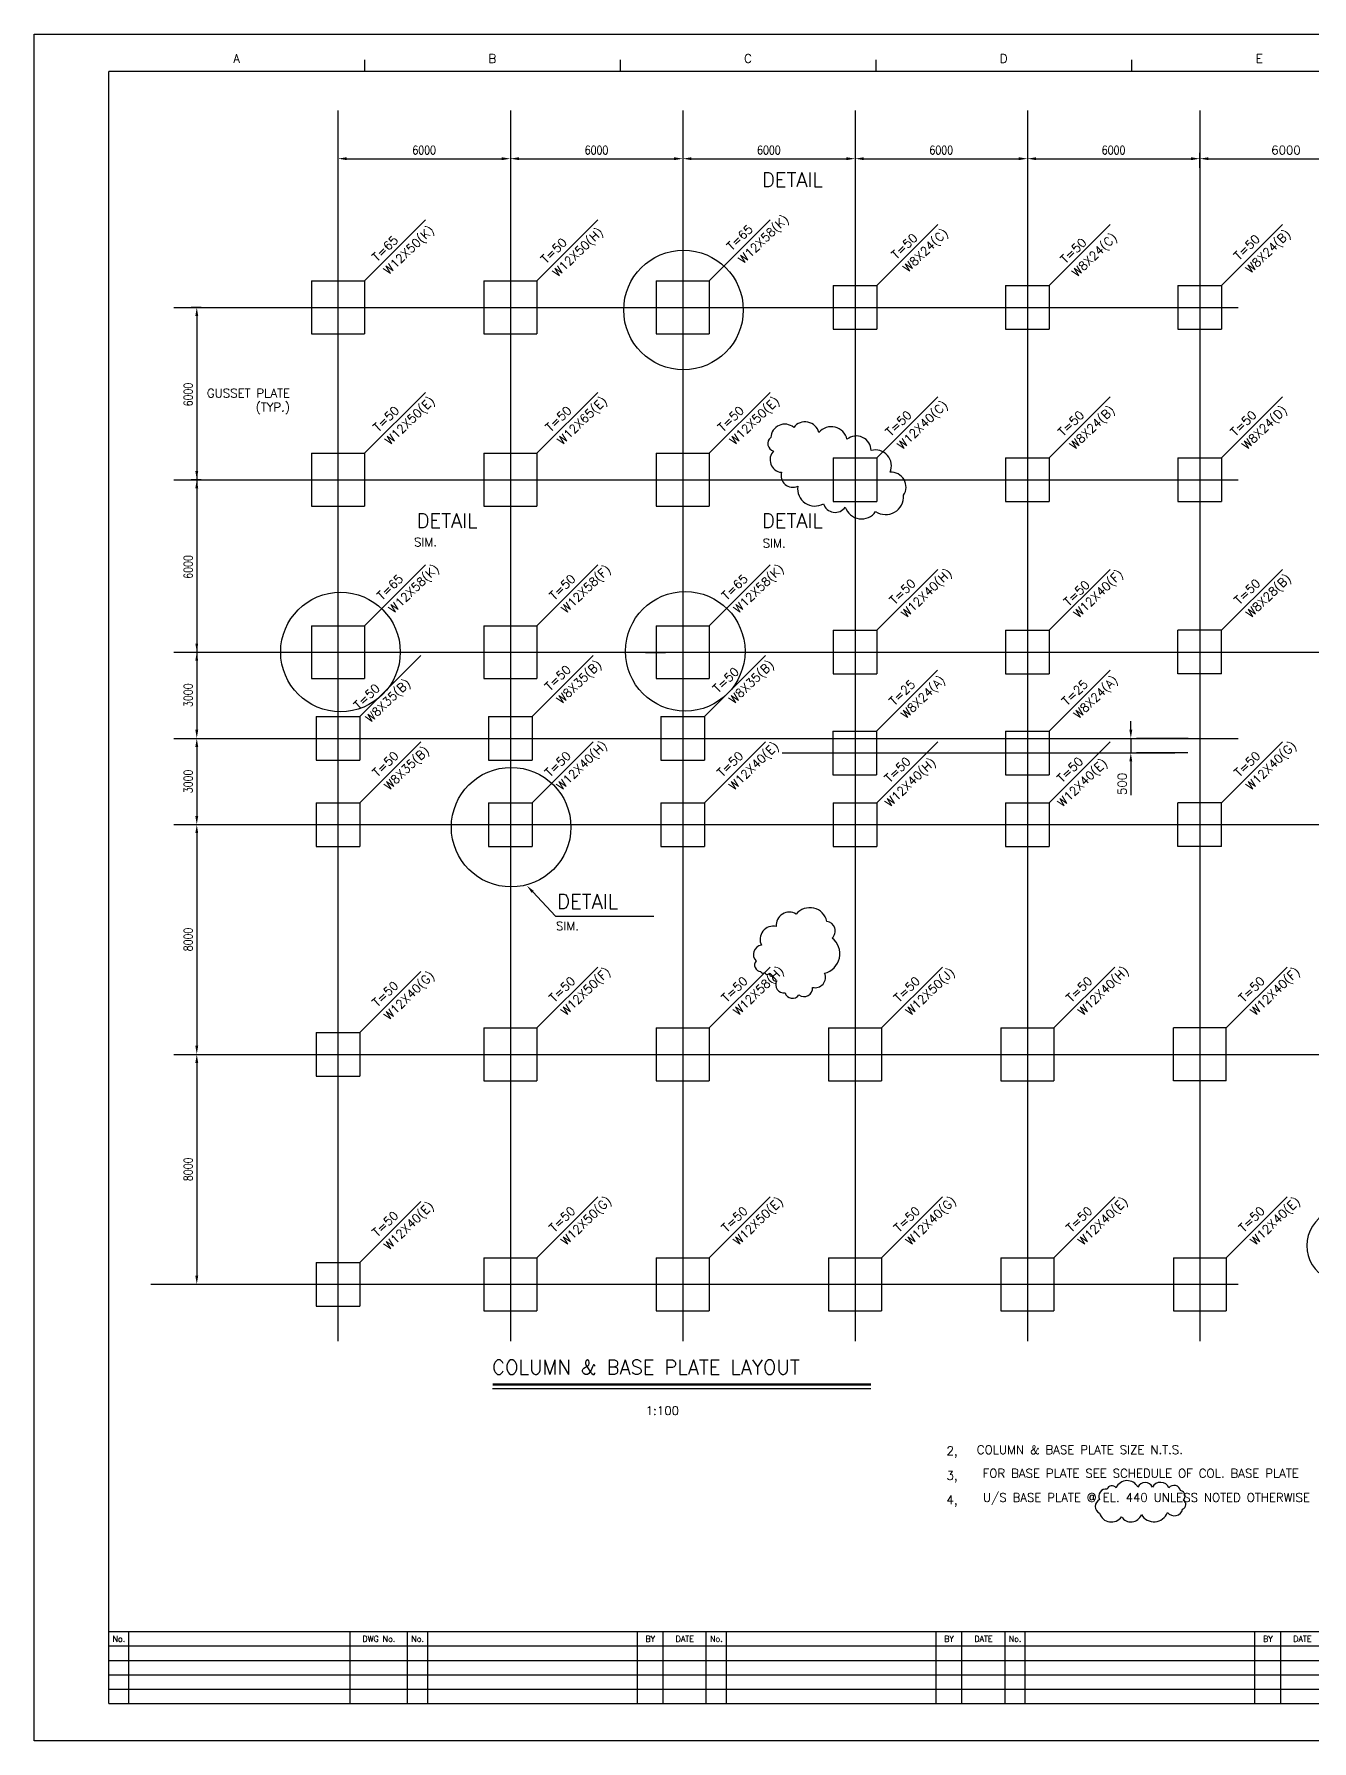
# Model space of a CAD drawing. Extents: x 0 to 84100, y 0 to 59400.
# Drawn here: x 0 to 44480, y 0 to 59400 of the extents above; entities that cross this region are included whole.
import ezdxf
from ezdxf.enums import TextEntityAlignment as Align

# ---------------------------------------------------------------- set-up
doc = ezdxf.new("R2010")
doc.units = 0
doc.header["$LTSCALE"] = 2500
doc.linetypes.add('CENTER', pattern=[0])
for name, color, linetype in [('BORDER', 7, 'CONTINUOUS'), ('CLINE', 7, 'CENTER'), ('CUTLINE', 7, 'CONTINUOUS'), ('DIM', 6, 'CONTINUOUS'), ('REBAR', 5, 'CONTINUOUS'), ('ST-1', 1, 'CONTINUOUS'), ('TEXT', 7, 'CONTINUOUS')]:
    doc.layers.add(name, color=color, linetype=linetype)
doc.styles.get("Standard").update_dxf_attribs({"font": 'romans', "width": 0.8})

msp = doc.modelspace()

# ---------------------------------------------------------------- linework, layer by layer
at = {"layer": 'BORDER', "color": 0}
for p, q in [((11500, 58500), (11500, 58100)), ((20400, 58500), (20400, 58100)), ((29300, 58500), (29300, 58100)), ((38200, 58500), (38200, 58100)), ((2600, 1300), (2600, 58100)), ((82800, 58100), (2600, 58100)), ((82800, 3800), (2600, 3800)), ((3300, 1300), (3300, 3800)), ((11000, 1300), (11000, 3800)), ((13000, 1300), (13000, 3800)), ((13700, 1300), (13700, 3800)), ((21000, 1300), (21000, 3800)), ((21900, 1300), (21900, 3800)), ((23400, 1300), (23400, 3800)), ((24100, 1300), (24100, 3800)), ((31400, 1300), (31400, 3800)), ((32300, 1300), (32300, 3800)), ((33800, 1300), (33800, 3800)), ((34500, 1300), (34500, 3800)), ((42500, 1300), (42500, 3800)), ((43400, 1300), (43400, 3800)), ((57800, 3300), (2600, 3300)), ((2600, 2800), (57800, 2800)), ((2600, 2300), (57800, 2300)), ((2600, 1800), (57800, 1800)), ((2600, 1300), (82800, 1300))]:
    msp.add_line(p, q, dxfattribs=at)
at = {"layer": 'BORDER', "color": 0, "const_width": 75}
msp.add_lwpolyline([(29127, 12404), (15961, 12404)], dxfattribs=at)
at = {"layer": 'BORDER', "color": 0}
msp.add_lwpolyline([(29127, 12254), (15961, 12254)], dxfattribs=at)
at = {"layer": 'CLINE', "color": 0}
for p, q in [((10578, 56747), (10578, 13909)), ((16578, 56747), (16578, 13909)), ((22578, 56747), (22578, 13909)), ((28578, 56747), (28578, 13909)), ((34578, 56747), (34578, 13909)), ((40578, 56747), (40578, 13909)), ((4858, 49891), (41918, 49891)), ((4858, 43891), (41918, 43891)), ((4858, 37891), (54735, 37891)), ((4858, 34891), (41918, 34891)), ((26044, 34391), (39708, 34391)), ((4858, 31891), (54647, 31891)), ((4858, 23891), (54911, 23891)), ((4068, 15891), (41918, 15891))]:
    msp.add_line(p, q, dxfattribs=at)
at = {"layer": 'CUTLINE', "color": 0}
msp.add_lwpolyline([(0, 0), (0, 59400), (84100, 59400), (84100, 0)], close=True, dxfattribs=at)
msp.add_lwpolyline([(0, 0), (0, 59400), (84100, 59400), (84100, 0)], close=True, dxfattribs=at)
at = {"layer": 'DIM', "color": 0}
for p, q in [((22578, 55265), (22578, 55265)), ((22578, 55265), (22578, 55265)), ((28578, 55265), (28578, 55265)), ((28578, 55265), (28578, 55265)), ((34578, 55265), (34578, 55265)), ((34578, 55265), (34578, 55265)), ((40578, 55265), (40578, 55265)), ((40578, 54748), (40578, 55265)), ((10578, 54953), (10578, 54865)), ((10878, 55065), (16278, 55065)), ((16578, 54953), (16578, 54865)), ((16578, 54953), (16578, 54865)), ((16878, 55065), (22278, 55065)), ((22878, 55065), (28278, 55065)), ((28878, 55065), (34278, 55065)), ((34878, 55065), (40278, 55065)), ((40878, 55065), (46278, 55065)), ((11498, 50811), (13620, 52932)), ((17498, 50811), (19620, 52932)), ((23498, 50811), (25620, 52932)), ((29338, 50651), (31460, 52772)), ((35338, 50651), (37460, 52772)), ((41338, 50651), (43460, 52772)), ((5813, 49891), (5462, 49891)), ((5662, 49591), (5662, 42191)), ((11498, 44811), (13620, 46932)), ((17498, 44811), (19620, 46932)), ((23498, 44811), (25620, 46932)), ((29338, 44651), (31460, 46772)), ((35338, 44651), (37460, 46772)), ((41338, 44651), (43460, 46772)), ((5813, 43891), (5462, 43891)), ((5813, 43891), (5462, 43891)), ((5662, 43591), (5662, 36191)), ((11498, 38811), (13620, 40932)), ((17498, 38811), (19620, 40932)), ((23498, 38811), (25620, 40932)), ((29338, 38651), (31460, 40772)), ((35338, 38651), (37460, 40772)), ((41338, 38651), (43460, 40772)), ((5462, 37891), (5462, 37891)), ((5462, 37891), (5462, 37891)), ((5662, 37591), (5662, 35191)), ((11338, 35651), (13460, 37772)), ((17338, 35651), (19460, 37772)), ((23338, 35651), (25460, 37772)), ((29327, 35139), (31448, 37260)), ((35338, 35139), (37460, 37260)), ((38177, 35191), (38177, 35491)), ((5462, 34891), (5462, 34891)), ((5462, 34891), (5462, 34891)), ((5662, 34591), (5662, 32191)), ((11338, 32651), (13460, 34772)), ((17338, 32651), (19460, 34772)), ((23338, 32651), (25460, 34772)), ((29338, 32651), (31460, 34772)), ((35338, 32651), (37460, 34772)), ((38177, 34891), (38177, 34391)), ((40176, 34891), (38377, 34891)), ((41338, 32651), (43460, 34772)), ((38177, 34091), (38177, 33791)), ((40161, 34391), (38377, 34391)), ((38177, 33791), (38177, 32919)), ((5462, 31891), (5462, 31891)), ((5462, 31891), (5462, 31891)), ((5662, 31591), (5662, 24191)), ((17356, 29547), (18144, 28704)), ((18144, 28704), (21572, 28704)), ((11338, 24651), (13460, 26772)), ((17498, 24811), (19620, 26932)), ((23498, 24811), (25620, 26932)), ((29498, 24811), (31620, 26932)), ((35498, 24811), (37620, 26932)), ((41498, 24811), (43620, 26932)), ((5462, 23891), (5462, 23891)), ((5462, 23891), (5462, 23891)), ((5662, 23591), (5662, 16191)), ((11338, 16651), (13460, 18772)), ((17498, 16811), (19620, 18932)), ((23498, 16811), (25620, 18932)), ((29498, 16811), (31620, 18932)), ((35498, 16811), (37620, 18932)), ((41498, 16811), (43620, 18932)), ((5462, 15891), (5462, 15891))]:
    msp.add_line(p, q, dxfattribs=at)
for points in [[(23107, 51780, 0, 100, 0), (23320, 51991, 0, 0, 0), (25318, 53963, 0, 0, 0), (26589, 53963, 0, 0, 0), (28622, 53963, 0, 0, 0)], [(10550, 48855, 0, 100, 0), (10258, 48784, 0, 0, 0), (9390, 48571, 0, 0, 0.35422), (8943, 47981, 0, 0, 0.344339), (9248, 47615, 0, 0, -0.855428), (9207, 46903, 0, 0, -0.472998)], [(11006, 39900, 0, 100, 0), (11219, 40111, 0, 0, 0), (13217, 42082, 0, 0, 0), (14488, 42082, 0, 0, 0), (16922, 42082, 0, 0, 0)], [(23107, 39900, 0, 100, 0), (23320, 40111, 0, 0, 0), (25318, 42082, 0, 0, 0), (28378, 42082, 0, 0, 0), (28678, 42082, 0, 0, 0)]]:
    msp.add_lwpolyline(points, format="xyseb", dxfattribs=at)
for points in [[(25741, 44891, 0.625), (26014, 44150, 0.625), (26580, 43662, 0.625), (27477, 43058, 0.625), (28238, 42941, 0.625), (29292, 42785, 0.625), (30267, 43350, 0.625), (29799, 44150, 0.625), (29136, 44910, 0.625), (28297, 45300, 0.625), (27321, 45534, 0.625), (26443, 45710, 0.625), (25644, 45359, 0.625)], [(37351, 8758, 0.625), (37088, 8400, 0.625), (37088, 7921, 0.625), (37853, 7802, 0.625), (38547, 7874, 0.625), (39455, 7945, 0.625), (39982, 8065, 0.625), (40005, 8376, 0.625), (39910, 8710, 0.625), (39503, 8806, 0.625), (38929, 8830, 0.625), (38427, 8830, 0.625), (37662, 8806, 0.625)]]:
    msp.add_lwpolyline(points, format="xyb", close=True, dxfattribs=at)
for centre in [(22605, 49800), (10664, 37895), (22666, 37920), (16605, 31800)]:
    msp.add_circle(centre, 2081, dxfattribs=at)
for points in [[(10878, 55115), (10878, 55015), (10578, 55065)], [(16278, 55115), (16278, 55015), (16578, 55065)], [(16878, 55115), (16878, 55015), (16578, 55065)], [(22278, 55115), (22278, 55015), (22578, 55065)], [(22878, 55115), (22878, 55015), (22578, 55065)], [(28278, 55115), (28278, 55015), (28578, 55065)], [(28878, 55115), (28878, 55015), (28578, 55065)], [(34278, 55115), (34278, 55015), (34578, 55065)], [(34878, 55115), (34878, 55015), (34578, 55065)], [(40278, 55115), (40278, 55015), (40578, 55065)], [(40878, 55115), (40878, 55015), (40578, 55065)], [(5612, 49591), (5712, 49591), (5662, 49891)], [(5612, 44191), (5712, 44191), (5662, 43891)], [(5612, 43591), (5712, 43591), (5662, 43891)], [(5612, 38191), (5712, 38191), (5662, 37891)], [(5612, 37591), (5712, 37591), (5662, 37891)], [(5612, 35191), (5712, 35191), (5662, 34891)], [(38127, 35191), (38227, 35191), (38177, 34891)], [(5612, 34591), (5712, 34591), (5662, 34891)], [(38127, 34091), (38227, 34091), (38177, 34391)], [(5612, 32191), (5712, 32191), (5662, 31891)], [(5612, 31591), (5712, 31591), (5662, 31891)], [(17319, 29513), (17392, 29581), (17151, 29766)], [(5612, 24191), (5712, 24191), (5662, 23891)], [(5612, 23591), (5712, 23591), (5662, 23891)], [(5612, 16191), (5712, 16191), (5662, 15891)]]:
    msp.add_solid(points, dxfattribs=at)
at = {"layer": 'REBAR', "color": 0}
for p, q in [((16578, 49891), (17267, 49891)), ((21889, 49891), (22578, 49891)), ((28578, 49891), (29267, 49891)), ((10578, 49291), (10578, 48771)), ((10578, 49291), (10578, 48602)), ((22578, 49291), (22578, 48602)), ((40578, 44580), (40578, 43891)), ((28578, 43912), (28578, 43223)), ((10578, 38580), (10578, 37891)), ((10578, 38411), (10578, 37891)), ((22578, 38573), (22578, 37884)), ((11178, 37891), (11867, 37891)), ((21287, 37884), (21976, 37884)), ((28578, 37891), (29267, 37891)), ((16578, 31891), (17267, 31891)), ((16578, 31491), (16578, 30802)), ((27889, 31891), (28578, 31891)), ((40578, 31891), (40578, 31202)), ((28578, 25180), (28578, 24491)), ((10578, 23891), (10578, 23202)), ((22578, 23891), (23267, 23891)), ((33889, 23891), (34578, 23891)), ((10578, 16580), (10578, 15891)), ((16578, 15891), (17267, 15891)), ((27889, 15891), (28578, 15891))]:
    msp.add_line(p, q, dxfattribs=at)
at = {"layer": 'ST-1', "color": 0}
for p, q in [((9658, 50811), (9658, 48971)), ((9658, 50811), (11498, 50811)), ((11498, 50811), (11498, 48971)), ((15658, 50811), (15658, 48971)), ((15658, 50811), (17498, 50811)), ((17498, 50811), (17498, 48971)), ((21658, 50811), (21658, 48971)), ((21658, 50811), (23498, 50811)), ((23498, 50811), (23498, 48971)), ((27818, 50651), (29338, 50651)), ((27818, 50651), (27818, 49131)), ((29338, 50651), (29338, 49131)), ((33818, 50651), (35338, 50651)), ((33818, 50651), (33818, 49131)), ((35338, 50651), (35338, 49131)), ((39818, 50651), (41338, 50651)), ((39818, 50651), (39818, 49131)), ((41338, 50651), (41338, 49131)), ((9658, 48971), (11498, 48971)), ((15658, 48971), (17498, 48971)), ((21658, 48971), (23498, 48971)), ((27818, 49131), (29338, 49131)), ((33818, 49131), (35338, 49131)), ((39818, 49131), (41338, 49131)), ((9658, 44811), (9658, 42971)), ((9658, 44811), (11498, 44811)), ((11498, 44811), (11498, 42971)), ((15658, 44811), (15658, 42971)), ((15658, 44811), (17498, 44811)), ((17498, 44811), (17498, 42971)), ((21658, 44811), (21658, 42971)), ((21658, 44811), (23498, 44811)), ((23498, 44811), (23498, 42971)), ((27818, 44651), (29338, 44651)), ((27818, 44651), (27818, 43131)), ((29338, 44651), (29338, 43131)), ((33818, 44651), (35338, 44651)), ((33818, 44651), (33818, 43131)), ((35338, 44651), (35338, 43131)), ((39818, 44651), (41338, 44651)), ((39818, 44651), (39818, 43131)), ((41338, 44651), (41338, 43131)), ((9658, 42971), (11498, 42971)), ((15658, 42971), (17498, 42971)), ((21658, 42971), (23498, 42971)), ((27818, 43131), (29338, 43131)), ((33818, 43131), (35338, 43131)), ((39818, 43131), (41338, 43131)), ((9658, 38811), (9658, 36971)), ((9658, 38811), (11498, 38811)), ((11498, 38811), (11498, 36971)), ((15658, 38811), (15658, 36971)), ((15658, 38811), (17498, 38811)), ((17498, 38811), (17498, 36971)), ((21658, 38811), (21658, 36971)), ((21658, 38811), (23498, 38811)), ((23498, 38811), (23498, 36971)), ((27818, 38651), (29338, 38651)), ((27818, 38651), (27818, 37131)), ((29338, 38651), (29338, 37131)), ((33818, 38651), (35338, 38651)), ((33818, 38651), (33818, 37131)), ((35338, 38651), (35338, 37131)), ((41338, 38651), (39818, 38651)), ((39818, 37131), (39818, 38651)), ((41338, 37131), (41338, 38651)), ((9658, 36971), (11498, 36971)), ((15658, 36971), (17498, 36971)), ((21658, 36971), (23498, 36971)), ((27818, 37131), (29338, 37131)), ((33818, 37131), (35338, 37131)), ((41338, 37131), (39818, 37131)), ((9818, 35651), (11338, 35651)), ((9818, 35651), (9818, 34131)), ((11338, 35651), (11338, 34131)), ((15818, 35651), (17338, 35651)), ((15818, 35651), (15818, 34131)), ((17338, 35651), (17338, 34131)), ((21818, 35651), (23338, 35651)), ((21818, 35651), (21818, 34131)), ((23338, 35651), (23338, 34131)), ((27807, 35139), (29327, 35139)), ((27807, 35139), (27807, 33619)), ((29327, 35139), (29327, 33619)), ((33818, 35139), (35338, 35139)), ((33818, 35139), (33818, 33619)), ((35338, 35139), (35338, 33619)), ((9818, 34131), (11338, 34131)), ((15818, 34131), (17338, 34131)), ((21818, 34131), (23338, 34131)), ((27807, 33619), (29327, 33619)), ((33818, 33619), (35338, 33619)), ((9818, 32651), (11338, 32651)), ((9818, 32651), (9818, 31131)), ((11338, 32651), (11338, 31131)), ((15818, 32651), (17338, 32651)), ((15818, 32651), (15818, 31131)), ((17338, 32651), (17338, 31131)), ((21818, 32651), (23338, 32651)), ((21818, 32651), (21818, 31131)), ((23338, 32651), (23338, 31131)), ((27818, 32651), (29338, 32651)), ((27818, 32651), (27818, 31131)), ((29338, 32651), (29338, 31131)), ((33818, 32651), (35338, 32651)), ((33818, 32651), (33818, 31131)), ((35338, 32651), (35338, 31131)), ((41338, 32651), (39818, 32651)), ((39818, 31131), (39818, 32651)), ((41338, 31131), (41338, 32651)), ((9818, 31131), (11338, 31131)), ((15818, 31131), (17338, 31131)), ((21818, 31131), (23338, 31131)), ((27818, 31131), (29338, 31131)), ((33818, 31131), (35338, 31131)), ((41338, 31131), (39818, 31131)), ((9818, 24651), (11338, 24651)), ((9818, 24651), (9818, 23131)), ((11338, 24651), (11338, 23131)), ((15658, 24811), (15658, 22971)), ((15658, 24811), (17498, 24811)), ((17498, 24811), (17498, 22971)), ((21658, 24811), (21658, 22971)), ((21658, 24811), (23498, 24811)), ((23498, 24811), (23498, 22971)), ((27658, 24811), (27658, 22971)), ((27658, 24811), (29498, 24811)), ((29498, 24811), (29498, 22971)), ((33658, 24811), (33658, 22971)), ((33658, 24811), (35498, 24811)), ((35498, 24811), (35498, 22971)), ((39658, 22971), (39658, 24811)), ((41498, 24811), (39658, 24811)), ((41498, 22971), (41498, 24811)), ((9818, 23131), (11338, 23131)), ((15658, 22971), (17498, 22971)), ((21658, 22971), (23498, 22971)), ((27658, 22971), (29498, 22971)), ((33658, 22971), (35498, 22971)), ((41498, 22971), (39658, 22971)), ((9818, 16651), (11338, 16651)), ((9818, 16651), (9818, 15131)), ((11338, 16651), (11338, 15131)), ((15658, 16811), (15658, 14971)), ((15658, 16811), (17498, 16811)), ((17498, 16811), (17498, 14971)), ((21658, 16811), (21658, 14971)), ((21658, 16811), (23498, 16811)), ((23498, 16811), (23498, 14971)), ((27658, 16811), (27658, 14971)), ((27658, 16811), (29498, 16811)), ((29498, 16811), (29498, 14971)), ((33658, 16811), (33658, 14971)), ((33658, 16811), (35498, 16811)), ((35498, 16811), (35498, 14971)), ((39658, 16811), (39658, 14971)), ((39658, 16811), (41498, 16811)), ((41498, 16811), (41498, 14971)), ((9818, 15131), (11338, 15131)), ((15658, 14971), (17498, 14971)), ((21658, 14971), (23498, 14971)), ((27658, 14971), (29498, 14971)), ((33658, 14971), (35498, 14971)), ((39658, 14971), (41498, 14971))]:
    msp.add_line(p, q, dxfattribs=at)
at = {"layer": 'TEXT', "color": 0}
msp.add_line((4858, 49891), (4858, 49891), dxfattribs=at)
msp.add_lwpolyline([(26532, 28774, 0.625), (25837, 28345, 0.625), (25319, 27688, 0.625), (25130, 27145, 0.625), (25294, 26779, 0.625), (25433, 26741, 0.625), (25597, 26716, 0.625), (25711, 26615, 0.625), (25850, 26451, 0.625), (26140, 26034, 0.625), (26620, 25959, 0.625), (27100, 26224, 0.625), (27517, 26716, 0.625), (27782, 27941, 0.625), (27593, 28522, 0.625)], format="xyb", close=True, dxfattribs=at)
msp.add_lwpolyline([(45357, 18487, 0.625), (44723, 16293, 0.625)], format="xyb", dxfattribs=at)

# ---------------------------------------------------------------- texts
at = {"layer": 'BORDER', "color": 0}
for s, height, p in [('A', 300, (7050, 58400)), ('B', 300, (15950, 58400)), ('C', 300, (24850, 58400)), ('D', 300, (33750, 58400)), ('E', 300, (42650, 58400)), ('No.', 200, (2950, 3450)), ('DWG No.', 200, (12000, 3450)), ('No.', 200, (13350, 3450)), ('BY', 200, (21450, 3450)), ('DATE', 200, (22650, 3450)), ('No.', 200, (23750, 3450)), ('BY', 200, (31850, 3450)), ('DATE', 200, (33050, 3450)), ('No.', 200, (34150, 3450)), ('BY', 200, (42950, 3450)), ('DATE', 200, (44150, 3450))]:
    msp.add_text(s, height=height, dxfattribs=at).set_placement(p, align=Align.CENTER)
for s, p in [('DETAIL', (25334, 53932)), ('DETAIL', (13313, 42071)), ('DETAIL', (25334, 42071)), ('DETAIL', (18206, 28813)), ('COLUMN & BASE PLATE LAYOUT', (15941, 12606))]:
    msp.add_text(s, height=500, dxfattribs=at).set_placement(p, align=Align.BOTTOM_LEFT)
msp.add_text('1:100', height=300, dxfattribs=at).set_placement((21292, 11642), align=Align.TOP_LEFT)
at = {"layer": 'DIM', "color": 0, "width": 0.8}
for p in [(13578, 55365), (19578, 55365), (25578, 55365), (31578, 55365), (37578, 55365)]:
    msp.add_text('6000', height=300, dxfattribs=at).set_placement(p, align=Align.MIDDLE_CENTER)
at = {"layer": 'DIM', "color": 0}
msp.add_text('6000', height=300, dxfattribs=at).set_placement((43578, 55365), align=Align.MIDDLE_CENTER)
at = {"layer": 'DIM', "color": 0, "width": 0.8}
for s, p in [('6000', (5362, 46856)), ('6000', (5362, 40856)), ('3000', (5362, 36391)), ('3000', (5362, 33391)), ('8000', (5362, 27891)), ('8000', (5362, 19891))]:
    msp.add_text(s, height=300, rotation=90, dxfattribs=at).set_placement(p, align=Align.MIDDLE_CENTER)
at = {"layer": 'DIM', "color": 0}
msp.add_text('500', height=300, rotation=90, dxfattribs=at).set_placement((37877, 33305), align=Align.MIDDLE_CENTER)
at = {"layer": 'TEXT', "color": 0}
for s, p in [('W12X58(K)', (24692, 51386)), ('T=65', (11939, 51467)), ('W12X50(K)', (12344, 51008)), ('W12X50(H)', (18220, 50929)), ('T=65', (24287, 51845)), ('T=50', (30019, 51546)), ('W8X24(C)', (30424, 51087)), ('W8X24(C)', (36305, 50928)), ('T=50', (41939, 51507)), ('W8X24(B)', (42345, 51048)), ('T=50', (17815, 51388)), ('T=50', (35900, 51387)), ('T=50', (11978, 45539)), ('W12X50(E)', (12383, 45080)), ('T=50', (17978, 45539)), ('W12X65(E)', (18383, 45080)), ('T=50', (23978, 45539)), ('W12X50(E)', (24383, 45080)), ('W12X40(C)', (30223, 44920)), ('W8X24(B)', (36223, 44920)), ('W8X24(D)', (42223, 44920)), ('T=50', (29818, 45379)), ('T=50', (35818, 45379)), ('T=50', (41818, 45379)), ('T=65', (12114, 39681)), ('W12X58(K)', (12519, 39222)), ('T=50', (18114, 39681)), ('W12X58(F)', (18519, 39222)), ('T=65', (24114, 39681)), ('W12X58(K)', (24519, 39222)), ('T=50', (29954, 39521)), ('W12X40(H)', (30359, 39062)), ('W12X40(F)', (36359, 39062)), ('T=50', (41954, 39521)), ('W8X28(B)', (42359, 39062)), ('T=50', (36015, 39470)), ('W8X35(B)', (18359, 36062)), ('W8X35(B)', (24359, 36062)), ('W8X35(B)', (11708, 35412)), ('T=50', (17954, 36521)), ('T=50', (23804, 36446)), ('T=25', (29942, 36009)), ('W8X24(A)', (30347, 35550)), ('T=25', (35954, 36009)), ('W8X24(A)', (36359, 35550)), ('T=50', (11303, 35871)), ('W8X35(B)', (12359, 33062)), ('W12X40(H)', (18359, 33062)), ('W12X40(E)', (24359, 33062)), ('W12X40(G)', (42359, 33062)), ('T=50', (11954, 33521)), ('T=50', (17954, 33521)), ('T=50', (23954, 33521)), ('T=50', (29783, 33325)), ('W12X40(H)', (29797, 32476)), ('T=50', (35783, 33325)), ('W12X40(E)', (35797, 32476)), ('T=50', (41954, 33521)), ('W12X40(G)', (12352, 25062)), ('W12X50(F)', (18512, 25222)), ('W12X58(H)', (24512, 25222)), ('W12X50(J)', (30512, 25222)), ('W12X40(H)', (36512, 25222)), ('W12X40(F)', (42512, 25222)), ('T=50', (11947, 25521)), ('T=50', (18107, 25681)), ('T=50', (24107, 25681)), ('T=50', (30107, 25681)), ('T=50', (36107, 25681)), ('T=50', (42107, 25681)), ('W12X40(E)', (12352, 17062)), ('T=50', (18107, 17681)), ('W12X50(G)', (18512, 17222)), ('T=50', (24107, 17681)), ('W12X50(E)', (24512, 17222)), ('T=50', (30107, 17681)), ('W12X40(G)', (30512, 17222)), ('T=50', (36107, 17681)), ('W12X40(E)', (36512, 17222)), ('T=50', (42107, 17681)), ('W12X40(E)', (42512, 17222)), ('T=50', (11947, 17521))]:
    msp.add_text(s, height=300, rotation=43.83564, dxfattribs=at).set_placement(p)
for s, p in [('GUSSET PLATE', (8907, 46753)), ('(TYP.)', (8907, 46268))]:
    msp.add_text(s, height=300, dxfattribs=at).set_placement(p, align=Align.RIGHT)
for s, p in [('SIM.', (13227, 41572)), ('SIM.', (25365, 41536)), ('SIM.', (18167, 28210)), ('2,', (31761, 9945)), ('COLUMN & BASE PLATE SIZE N.T.S.', (32816, 9982)), ('3,', (31761, 9087)), ('FOR BASE PLATE SEE SCHEDULE OF COL. BASE PLATE', (33020, 9162)), ('4,', (31761, 8240)), ('U/S BASE PLATE @ EL. 440 UNLESS NOTED OTHERWISE', (33032, 8319))]:
    msp.add_text(s, height=300, dxfattribs=at).set_placement(p)

doc.saveas('drawing.dxf')
